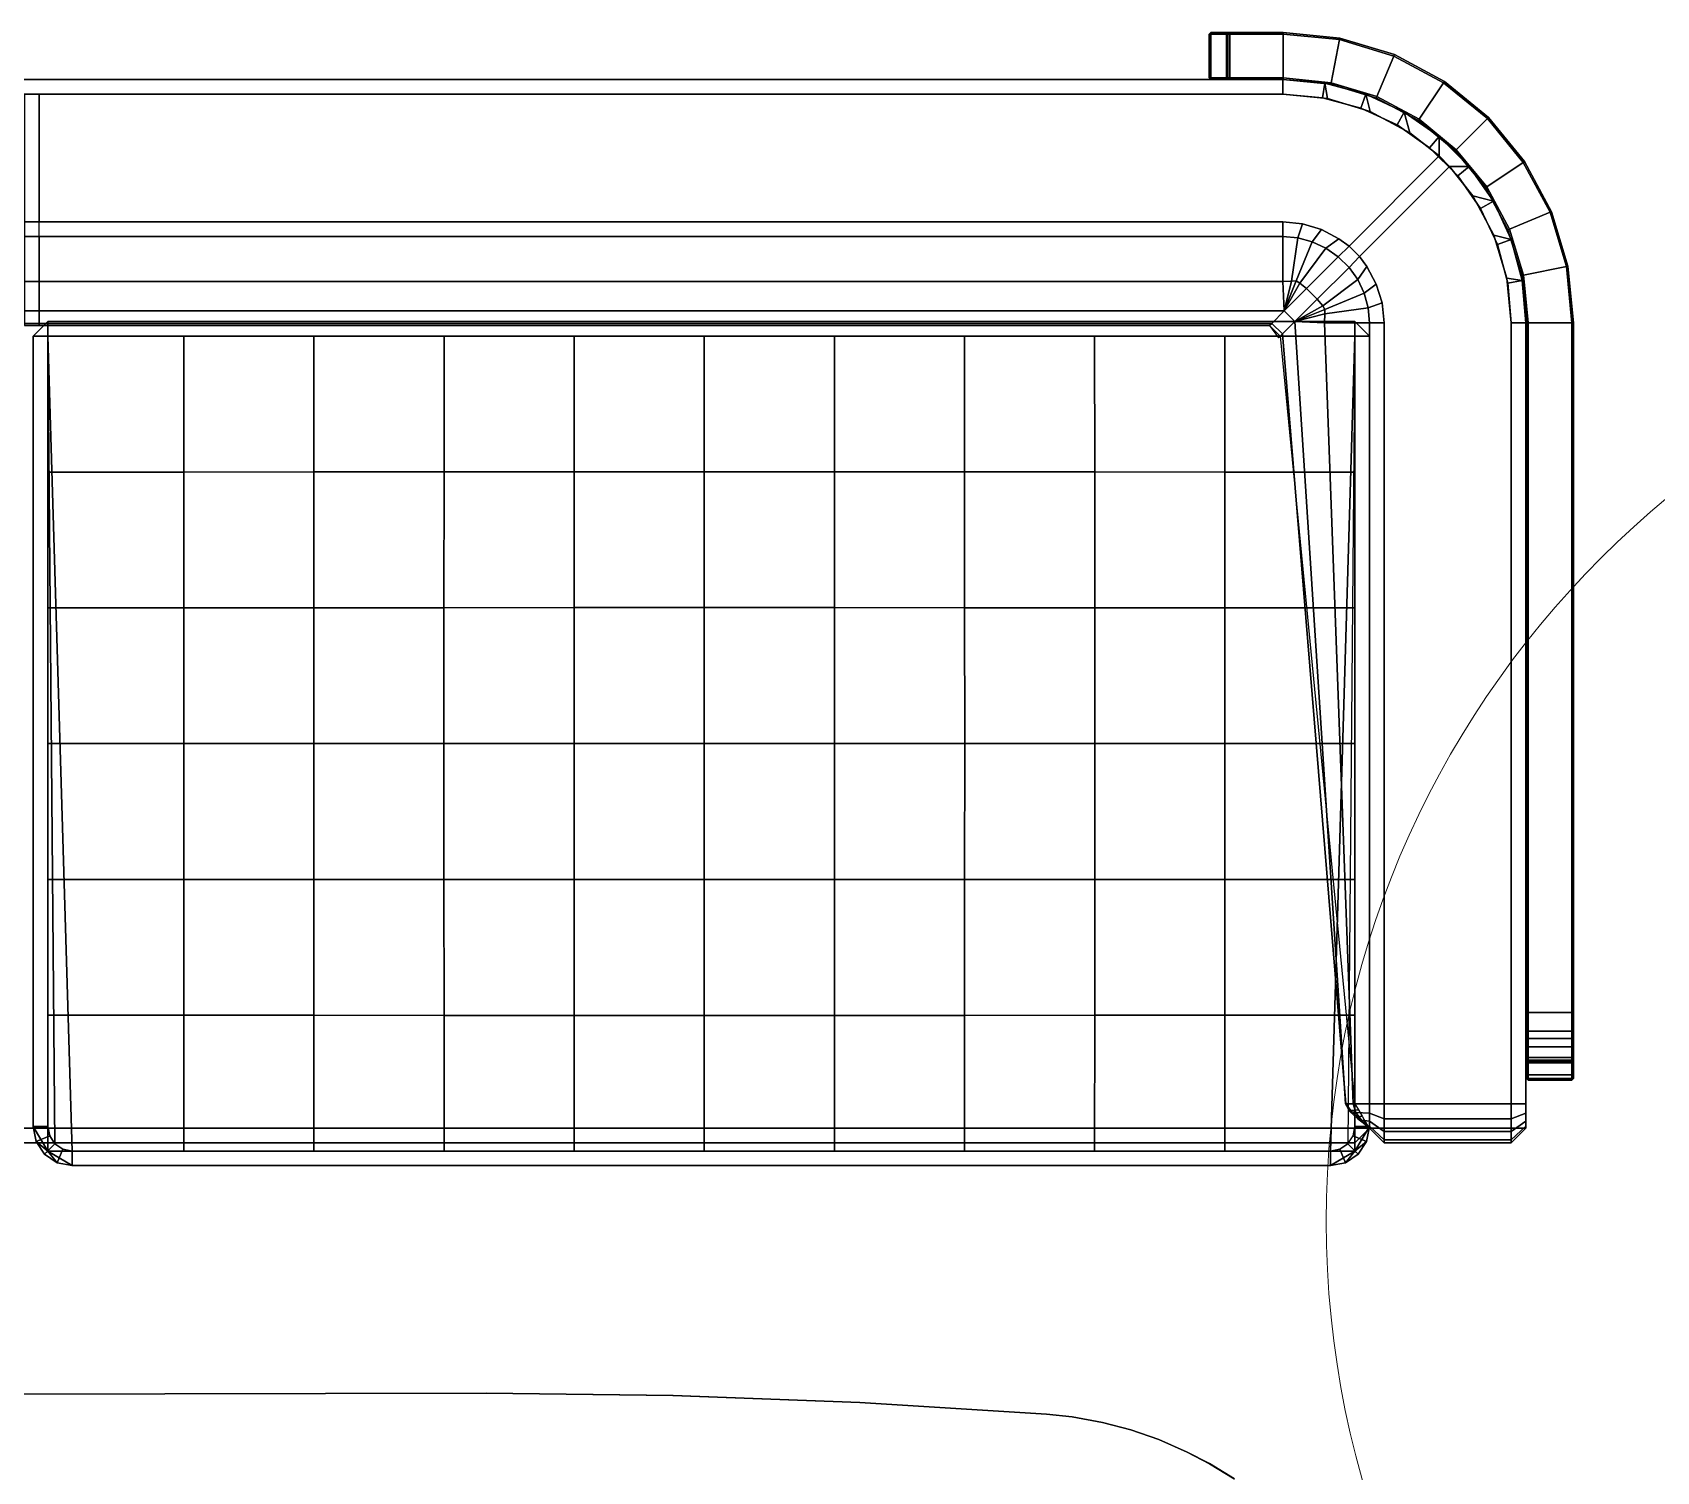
# Model space of a CAD drawing. Header units: inches. Extents: x 2605 to 2965, y 1528 to 1642.
# Drawn here: x 2702 to 2743.54, y 1605.19 to 1641.99 of the extents above; entities that cross this region are included whole.
import ezdxf

# ---------------------------------------------------------------- set-up
doc = ezdxf.new("R2010")
doc.units = ezdxf.units.IN
for name, color, linetype in [('A-FURN-3-NODE', 7, 'Continuous'), ('A-FURN-3-SEAT-CUSHION', 96, 'Continuous'), ('A-FURN-3-SEAT-CUSHION-SEAM', 98, 'Continuous'), ('A-FURN-3-SEAT-FRAME', 254, 'Continuous'), ('A-FURN-3-SEAT-FRAME-TRIM', 250, 'Continuous'), ('table top', 7, 'Continuous')]:
    doc.layers.add(name, color=color, linetype=linetype)

msp = doc.modelspace()

# ---------------------------------------------------------------- linework, layer by layer
at = {"color": 94, "lineweight": 9}
msp.add_circle((2759.092, 1611.587, 121.162), 24, dxfattribs=at)
at = {"layer": 'A-FURN-3-NODE'}
for p in [(2732.149, 1640.788, -8.92), (2740.213, 1634.567, -8.92), (2740.213, 1615.24, -8.92)]:
    msp.add_point(p, dxfattribs=at)
at = {"layer": 'A-FURN-3-SEAT-CUSHION'}
for points in [[(2724.394, 1640.788, 18.216), (2724.394, 1640.788, -4.131), (2679.193, 1640.788, -4.131), (2679.193, 1640.788, 18.216)], [(2702.018, 1634.223, 6.234), (2702.393, 1634.598, 6.234), (2702.393, 1634.598, 0.484), (2702.018, 1634.223, 0.484)], [(2702.393, 1634.598, 6.234), (2735.825, 1634.598, 6.234), (2735.825, 1634.598, 0.484), (2702.393, 1634.598, 0.484)], [(2703.018, 1613.386, 0.109), (2702.393, 1634.223, 0.109), (2735.825, 1634.223, 0.109), (2735.2, 1613.386, 0.109)], [(2702.393, 1634.223, 0.109), (2703.018, 1613.386, 0.109), (2702.779, 1613.434, 0.109), (2702.576, 1613.569, 0.109)], [(2702.576, 1613.569, 0.109), (2702.441, 1613.772, 0.109), (2702.393, 1614.011, 0.109), (2702.393, 1634.223, 0.109)], [(2735.439, 1613.434, 0.109), (2735.2, 1613.386, 0.109), (2735.825, 1634.223, 0.109), (2735.642, 1613.569, 0.109)], [(2736.575, 1613.969, -4.506), (2736.2, 1613.969, -4.131), (2735.825, 1613.969, -4.506), (2736.575, 1613.969, -4.506)], [(2702.168, 1613.594, 0.109), (2702.168, 1613.594, -4.131), (2735.825, 1613.594, -4.131), (2735.825, 1613.594, 0.109)]]:
    msp.add_3dface(points, dxfattribs=at)
for points, invisible_edges in [([(2702.168, 1640.413, 18.591), (2702.168, 1637.149, 18.591), (2733.98, 1637.149, 18.591), (2733.979, 1640.413, 18.591)], 4), ([(2734.484, 1637.099, 18.591), (2735.12, 1640.3, 18.591), (2733.979, 1640.413, 18.591), (2733.98, 1637.149, 18.591)], 5), ([(2736.902, 1639.629, -4.506), (2667.06, 1639.629, -4.506), (2667.983, 1640.06, -4.506), (2735.978, 1640.06, -4.506)], 5), ([(2735.978, 1640.06, -4.506), (2667.983, 1640.06, -4.506), (2668.967, 1640.324, -4.506), (2734.994, 1640.324, -4.506)], 5), ([(2734.968, 1636.952, 18.591), (2736.216, 1639.968, 18.591), (2735.12, 1640.3, 18.591), (2734.484, 1637.099, 18.591)], 5), ([(2735.415, 1636.713, 18.591), (2737.227, 1639.427, 18.591), (2736.216, 1639.968, 18.591), (2734.968, 1636.952, 18.591)], 5), ([(2737.737, 1639.045, -4.506), (2666.225, 1639.045, -4.506), (2667.06, 1639.629, -4.506), (2736.902, 1639.629, -4.506)], 5), ([(2735.675, 1636.526, 18.591), (2737.98, 1638.833, 18.591), (2737.227, 1639.427, 18.591), (2735.415, 1636.713, 18.591)], 4), ([(2738.457, 1638.325, -4.506), (2665.505, 1638.325, -4.506), (2666.225, 1639.045, -4.506), (2737.737, 1639.045, -4.506)], 5), ([(2739.041, 1637.49, -4.506), (2664.92, 1637.49, -4.506), (2665.505, 1638.325, -4.506), (2738.457, 1638.325, -4.506)], 5), ([(2736.13, 1636.003, 18.591), (2738.84, 1637.815, 18.591), (2738.245, 1638.568, 18.591), (2735.94, 1636.261, 18.591)], 1), ([(2739.472, 1636.566, -4.506), (2664.49, 1636.566, -4.506), (2664.92, 1637.49, -4.506), (2739.041, 1637.49, -4.506)], 5), ([(2736.371, 1635.557, 18.591), (2739.38, 1636.804, 18.591), (2738.84, 1637.815, 18.591), (2736.13, 1636.003, 18.591)], 5), ([(2736.521, 1635.074, 18.591), (2739.712, 1635.708, 18.591), (2739.38, 1636.804, 18.591), (2736.371, 1635.557, 18.591)], 5), ([(2739.736, 1635.582, -4.506), (2664.226, 1635.582, -4.506), (2664.49, 1636.566, -4.506), (2739.472, 1636.566, -4.506)], 5), ([(2739.825, 1634.567, -4.506), (2664.137, 1634.567, -4.506), (2664.226, 1635.582, -4.506), (2739.736, 1635.582, -4.506)], 5), ([(2736.575, 1634.567, 18.591), (2739.825, 1634.57, 18.591), (2739.712, 1635.708, 18.591), (2736.521, 1635.074, 18.591)], 5), ([(2739.825, 1613.969, -4.506), (2664.137, 1613.969, -4.506), (2664.137, 1634.567, -4.506), (2739.825, 1634.567, -4.506)], 4), ([(2739.825, 1634.57, 18.591), (2736.575, 1634.567, 18.591), (2736.575, 1614.594, 18.591), (2739.825, 1614.594, 18.591)], 1), ([(2740.2, 1614.594, 18.216), (2740.2, 1613.969, -4.131), (2740.2, 1626.157, -4.131), (2740.2, 1626.157, 18.216)], 1), ([(2740.2, 1614.594, 18.216), (2740.2, 1614.355, 18.169), (2740.2, 1614.152, 18.033), (2740.2, 1613.969, -4.131)], 12), ([(2740.2, 1614.017, 17.83), (2740.2, 1613.969, 17.591), (2740.2, 1613.969, -4.131), (2740.2, 1614.152, 18.033)], 4)]:
    msp.add_3dface(points, dxfattribs=dict(at, invisible_edges=invisible_edges))
at = {"layer": 'A-FURN-3-SEAT-CUSHION-SEAM'}
for points in [[(2724.769, 1640.788, -4.131), (2724.394, 1640.788, -4.131), (2724.394, 1640.788, 18.216), (2724.769, 1640.788, 18.216)], [(2737.98, 1638.833, 18.591), (2735.675, 1636.526, 18.591), (2735.94, 1636.261, 18.591), (2738.245, 1638.568, 18.591)], [(2702.393, 1634.598, 0.484), (2702.018, 1634.223, 0.484), (2702.018, 1634.223, 6.234), (2702.393, 1634.598, 6.234)], [(2735.825, 1634.598, 6.234), (2736.2, 1634.223, 6.234), (2736.2, 1634.223, 0.484), (2735.825, 1634.598, 0.484)], [(2740.2, 1626.157, 18.216), (2740.2, 1626.157, -4.131), (2740.2, 1626.532, -4.131), (2740.2, 1626.532, 18.216)], [(2735.825, 1613.594, -4.131), (2668.137, 1613.594, -4.131), (2668.137, 1613.969, -4.506), (2735.825, 1613.969, -4.506)], [(2736.2, 1613.969, -4.131), (2735.825, 1613.594, -4.131), (2735.825, 1613.969, -4.506)], [(2736.2, 1613.969, 0.109), (2735.825, 1613.594, 0.109), (2735.825, 1613.594, -4.131), (2736.2, 1613.969, -4.131)], [(2736.575, 1613.969, -4.506), (2736.575, 1613.594, -4.131), (2736.2, 1613.969, -4.131), (2736.575, 1613.969, -4.506)], [(2739.825, 1613.969, -4.506), (2739.825, 1613.594, -4.131), (2736.575, 1613.594, -4.131), (2736.575, 1613.969, -4.506)], [(2740.2, 1613.969, -4.131), (2739.825, 1613.594, -4.131), (2739.825, 1613.969, -4.506), (2740.2, 1613.969, -4.131)], [(2701.793, 1613.594, -4.131), (2702.168, 1613.594, -4.131), (2702.168, 1613.594, 0.109), (2701.793, 1613.594, 0.109)]]:
    msp.add_3dface(points, dxfattribs=at)
at = {"layer": 'A-FURN-3-SEAT-FRAME'}
for points in [[(2732.136, 1641.992, 17.063), (2732.096, 1641.952, 17.063), (2732.136, 1641.952, 17.103), (2732.136, 1641.992, 17.063)], [(2732.096, 1641.952, -8.76), (2732.096, 1641.952, 17.063), (2732.136, 1641.992, 17.063), (2732.136, 1641.992, -8.76)], [(2732.136, 1641.952, -8.8), (2732.096, 1641.952, -8.76), (2732.136, 1641.992, -8.76)], [(2732.096, 1640.828, 17.063), (2732.096, 1641.952, 17.063), (2732.096, 1641.952, -8.76), (2732.096, 1640.828, -8.76)], [(2732.136, 1640.828, 17.103), (2732.136, 1641.952, 17.103), (2732.096, 1641.952, 17.063), (2732.096, 1640.828, 17.063)], [(2732.136, 1640.828, -8.8), (2732.096, 1640.828, -8.76), (2732.096, 1641.952, -8.76), (2732.136, 1641.952, -8.8)], [(2732.538, 1641.992, -8.76), (2732.538, 1641.952, -8.8), (2732.136, 1641.952, -8.8), (2732.136, 1641.992, -8.76)], [(2732.538, 1641.992, -8.76), (2732.538, 1641.992, 16.581), (2732.578, 1641.952, 16.581), (2732.578, 1641.952, -8.76)], [(2732.628, 1641.952, 16.621), (2732.578, 1641.952, 16.581), (2732.538, 1641.992, 16.581), (2732.628, 1641.992, 16.661)], [(2732.538, 1641.992, -8.76), (2732.578, 1641.952, -8.76), (2732.538, 1641.952, -8.8), (2732.538, 1641.992, -8.76)], [(2732.538, 1641.952, -8.8), (2732.578, 1641.952, -8.76), (2732.578, 1640.828, -8.76), (2732.538, 1640.828, -8.8)], [(2732.578, 1640.828, 16.581), (2732.578, 1640.828, -8.76), (2732.578, 1641.952, -8.76), (2732.578, 1641.952, 16.581)], [(2732.578, 1641.952, 16.581), (2732.628, 1641.952, 16.621), (2732.628, 1640.828, 16.621), (2732.578, 1640.828, 16.581)], [(2732.136, 1640.828, 17.103), (2732.096, 1640.828, 17.063), (2732.136, 1640.788, 17.063), (2732.136, 1640.828, 17.103)], [(2732.096, 1640.828, 17.063), (2732.096, 1640.828, -8.76), (2732.136, 1640.788, -8.76), (2732.136, 1640.788, 17.063)], [(2732.136, 1640.828, -8.8), (2732.136, 1640.788, -8.76), (2732.096, 1640.828, -8.76), (2732.136, 1640.828, -8.8)], [(2732.538, 1640.828, -8.8), (2732.538, 1640.788, -8.76), (2732.136, 1640.788, -8.76), (2732.136, 1640.828, -8.8)], [(2732.538, 1640.788, 16.581), (2732.538, 1640.788, -8.76), (2732.578, 1640.828, -8.76), (2732.578, 1640.828, 16.581)], [(2732.578, 1640.828, 16.581), (2732.628, 1640.828, 16.621), (2732.628, 1640.788, 16.661), (2732.538, 1640.788, 16.581)], [(2732.538, 1640.828, -8.8), (2732.578, 1640.828, -8.76), (2732.538, 1640.788, -8.76), (2732.538, 1640.828, -8.8)], [(2740.253, 1615.641, -8.8), (2740.213, 1615.641, -8.76), (2740.253, 1615.681, -8.76), (2740.253, 1615.641, -8.8)], [(2740.253, 1615.24, -8.8), (2740.213, 1615.24, -8.76), (2740.213, 1615.641, -8.76), (2740.253, 1615.641, -8.8)], [(2740.253, 1615.641, -8.8), (2740.253, 1615.681, -8.76), (2741.377, 1615.681, -8.76), (2741.377, 1615.641, -8.8)], [(2741.377, 1615.641, -8.8), (2741.377, 1615.681, -8.76), (2741.417, 1615.641, -8.76)], [(2741.417, 1615.24, -8.76), (2741.377, 1615.24, -8.8), (2741.377, 1615.641, -8.8), (2741.417, 1615.641, -8.76)], [(2740.253, 1615.24, -8.8), (2740.253, 1615.2, -8.76), (2740.213, 1615.24, -8.76), (2740.253, 1615.24, -8.8)], [(2741.377, 1615.24, -8.8), (2741.377, 1615.2, -8.76), (2740.253, 1615.2, -8.76), (2740.253, 1615.24, -8.8)], [(2741.417, 1615.24, -8.76), (2741.377, 1615.2, -8.76), (2741.377, 1615.24, -8.8), (2741.417, 1615.24, -8.76)]]:
    msp.add_3dface(points, dxfattribs=at)
at = {"layer": 'A-FURN-3-SEAT-FRAME-TRIM'}
for points in [[(2732.136, 1641.992, -8.84), (2732.096, 1641.952, -8.84), (2732.136, 1641.952, -8.8), (2732.136, 1641.992, -8.84)], [(2732.136, 1641.992, -8.84), (2732.136, 1641.992, -8.92), (2732.096, 1641.952, -8.92), (2732.096, 1641.952, -8.84)], [(2732.096, 1641.952, -8.84), (2732.096, 1640.828, -8.84), (2732.136, 1640.828, -8.8), (2732.136, 1641.952, -8.8)], [(2732.096, 1640.828, -8.92), (2732.096, 1640.828, -8.84), (2732.096, 1641.952, -8.84), (2732.096, 1641.952, -8.92)], [(2732.136, 1641.952, -8.8), (2732.538, 1641.952, -8.8), (2732.538, 1641.992, -8.84), (2732.136, 1641.992, -8.84)], [(2732.136, 1641.992, -8.92), (2732.136, 1641.992, -8.84), (2732.538, 1641.992, -8.84), (2732.538, 1641.992, -8.92)], [(2732.538, 1641.952, -8.8), (2732.578, 1641.952, -8.84), (2732.538, 1641.992, -8.84)], [(2732.578, 1641.952, -8.84), (2732.578, 1641.952, -8.92), (2732.538, 1641.992, -8.92), (2732.538, 1641.992, -8.84)], [(2732.578, 1640.828, -8.84), (2732.578, 1641.952, -8.84), (2732.538, 1641.952, -8.8), (2732.538, 1640.828, -8.8)], [(2732.578, 1640.828, -8.92), (2732.578, 1641.952, -8.92), (2732.578, 1641.952, -8.84), (2732.578, 1640.828, -8.84)], [(2732.096, 1640.828, -8.84), (2732.136, 1640.788, -8.84), (2732.136, 1640.828, -8.8)], [(2732.136, 1640.788, -8.92), (2732.136, 1640.788, -8.84), (2732.096, 1640.828, -8.84), (2732.096, 1640.828, -8.92)], [(2732.136, 1640.788, -8.84), (2732.538, 1640.788, -8.84), (2732.538, 1640.828, -8.8), (2732.136, 1640.828, -8.8)], [(2732.538, 1640.788, -8.84), (2732.578, 1640.828, -8.84), (2732.538, 1640.828, -8.8)], [(2732.578, 1640.828, -8.92), (2732.578, 1640.828, -8.84), (2732.538, 1640.788, -8.84), (2732.538, 1640.788, -8.92)], [(2732.136, 1640.788, -8.84), (2732.136, 1640.788, -8.92), (2732.538, 1640.788, -8.92), (2732.538, 1640.788, -8.84)], [(2740.253, 1615.681, -8.84), (2740.213, 1615.641, -8.84), (2740.253, 1615.641, -8.8)], [(2740.213, 1615.641, -8.92), (2740.213, 1615.641, -8.84), (2740.253, 1615.681, -8.84), (2740.253, 1615.681, -8.92)], [(2740.213, 1615.641, -8.84), (2740.213, 1615.24, -8.84), (2740.253, 1615.24, -8.8), (2740.253, 1615.641, -8.8)], [(2740.213, 1615.641, -8.84), (2740.213, 1615.641, -8.92), (2740.213, 1615.24, -8.92), (2740.213, 1615.24, -8.84)], [(2741.377, 1615.681, -8.84), (2740.253, 1615.681, -8.84), (2740.253, 1615.641, -8.8), (2741.377, 1615.641, -8.8)], [(2740.253, 1615.681, -8.92), (2740.253, 1615.681, -8.84), (2741.377, 1615.681, -8.84), (2741.377, 1615.681, -8.92)], [(2741.417, 1615.641, -8.84), (2741.377, 1615.681, -8.84), (2741.377, 1615.641, -8.8), (2741.417, 1615.641, -8.84)], [(2741.417, 1615.641, -8.84), (2741.417, 1615.641, -8.92), (2741.377, 1615.681, -8.92), (2741.377, 1615.681, -8.84)], [(2741.377, 1615.641, -8.8), (2741.377, 1615.24, -8.8), (2741.417, 1615.24, -8.84), (2741.417, 1615.641, -8.84)], [(2741.417, 1615.641, -8.92), (2741.417, 1615.641, -8.84), (2741.417, 1615.24, -8.84), (2741.417, 1615.24, -8.92)], [(2740.213, 1615.24, -8.84), (2740.253, 1615.2, -8.84), (2740.253, 1615.24, -8.8)], [(2740.253, 1615.2, -8.92), (2740.253, 1615.2, -8.84), (2740.213, 1615.24, -8.84), (2740.213, 1615.24, -8.92)], [(2740.253, 1615.2, -8.84), (2741.377, 1615.2, -8.84), (2741.377, 1615.24, -8.8), (2740.253, 1615.24, -8.8)], [(2740.253, 1615.2, -8.92), (2741.377, 1615.2, -8.92), (2741.377, 1615.2, -8.84), (2740.253, 1615.2, -8.84)], [(2741.377, 1615.24, -8.8), (2741.377, 1615.2, -8.84), (2741.417, 1615.24, -8.84)], [(2741.377, 1615.2, -8.84), (2741.377, 1615.2, -8.92), (2741.417, 1615.24, -8.92), (2741.417, 1615.24, -8.84)]]:
    msp.add_3dface(points, dxfattribs=at)
at = {"layer": 'table top', "invisible_edges": 15}
for points in [[(2713.603, 1565.314, 20.5), (2713.603, 1607.194, 20.5), (2684.82, 1607.135, 20.5), (2684.816, 1565.374, 20.5)], [(2684.82, 1607.135, 19.324), (2713.603, 1607.194, 19.324), (2713.603, 1565.314, 19.324), (2684.827, 1565.374, 19.324)], [(2713.603, 1607.194, 19.324), (2718.386, 1607.135, 19.324), (2718.386, 1565.374, 19.324), (2713.603, 1565.314, 19.324)], [(2718.382, 1565.374, 20.5), (2718.383, 1607.135, 20.5), (2713.603, 1607.194, 20.5), (2713.603, 1565.314, 20.5)], [(2723.166, 1565.553, 20.5), (2723.166, 1606.955, 20.5), (2718.383, 1607.135, 20.5), (2718.382, 1565.374, 20.5)], [(2718.386, 1607.135, 19.324), (2723.165, 1606.955, 19.324), (2723.166, 1565.553, 19.324), (2718.383, 1565.374, 19.324)], [(2727.94, 1565.852, 19.324), (2723.166, 1565.553, 19.324), (2723.165, 1606.955, 19.324), (2727.94, 1606.657, 19.324)], [(2727.94, 1565.852, 20.5), (2727.94, 1606.657, 20.5), (2723.166, 1606.955, 20.5), (2723.166, 1565.553, 20.5)], [(2727.94, 1606.657, 19.324), (2728.596, 1606.586, 19.324), (2728.74, 1565.944, 19.324), (2727.94, 1565.852, 19.324)], [(2727.94, 1606.657, 20.5), (2727.94, 1565.852, 20.5), (2728.741, 1565.945, 20.5), (2728.593, 1606.586, 20.5)], [(2728.593, 1606.586, 20.5), (2728.741, 1565.945, 20.5), (2729.321, 1566.053, 20.5), (2729.372, 1606.444, 20.5)], [(2728.596, 1606.586, 19.324), (2729.372, 1606.444, 19.324), (2729.33, 1566.055, 19.324), (2728.74, 1565.944, 19.324)], [(2729.372, 1606.444, 20.5), (2729.321, 1566.053, 20.5), (2730.094, 1566.255, 20.5), (2730.094, 1606.254, 20.5)], [(2729.372, 1606.444, 19.324), (2730.092, 1606.254, 19.324), (2730.097, 1566.256, 19.324), (2729.33, 1566.055, 19.324)], [(2730.092, 1606.254, 19.324), (2730.811, 1606.005, 19.324), (2730.768, 1566.487, 19.324), (2730.097, 1566.256, 19.324)], [(2730.094, 1606.254, 20.5), (2730.094, 1566.255, 20.5), (2730.77, 1566.488, 20.5), (2730.811, 1606.005, 20.5)], [(2730.811, 1606.005, 19.324), (2731.537, 1605.688, 19.324), (2731.409, 1566.759, 19.324), (2730.768, 1566.487, 19.324)], [(2730.811, 1606.005, 20.5), (2730.77, 1566.488, 20.5), (2731.406, 1566.758, 20.5), (2731.538, 1605.688, 20.5)], [(2731.538, 1605.688, 20.5), (2731.406, 1566.758, 20.5), (2732.106, 1567.119, 20.5), (2732.109, 1605.388, 20.5)], [(2731.537, 1605.688, 19.324), (2732.104, 1605.391, 19.324), (2732.108, 1567.12, 19.324), (2731.409, 1566.759, 19.324)], [(2732.104, 1605.391, 19.324), (2732.741, 1604.998, 19.324), (2732.691, 1567.478, 19.324), (2732.108, 1567.12, 19.324)], [(2732.109, 1605.388, 20.5), (2732.106, 1567.119, 20.5), (2732.69, 1567.477, 20.5), (2732.74, 1604.998, 20.5)]]:
    msp.add_3dface(points, dxfattribs=at)
at = {"layer": 'table top'}
for points in [[(2713.603, 1607.194, 20.5), (2713.603, 1607.194, 19.324), (2684.82, 1607.135, 19.324), (2684.82, 1607.135, 20.5)], [(2718.383, 1607.135, 20.5), (2718.386, 1607.135, 19.324), (2713.603, 1607.194, 19.324), (2713.603, 1607.194, 20.5)], [(2723.166, 1606.955, 20.5), (2723.165, 1606.955, 19.324), (2718.386, 1607.135, 19.324), (2718.383, 1607.135, 20.5)], [(2727.94, 1606.657, 20.5), (2727.94, 1606.657, 19.324), (2723.165, 1606.955, 19.324), (2723.166, 1606.955, 20.5)], [(2728.593, 1606.586, 20.5), (2728.596, 1606.586, 19.324), (2727.94, 1606.657, 19.324), (2727.94, 1606.657, 20.5)], [(2729.372, 1606.444, 20.5), (2729.372, 1606.444, 19.324), (2728.596, 1606.586, 19.324), (2728.593, 1606.586, 20.5)], [(2730.094, 1606.254, 20.5), (2730.092, 1606.254, 19.324), (2729.372, 1606.444, 19.324), (2729.372, 1606.444, 20.5)], [(2730.811, 1606.005, 20.5), (2730.811, 1606.005, 19.324), (2730.092, 1606.254, 19.324), (2730.094, 1606.254, 20.5)], [(2731.538, 1605.688, 20.5), (2731.537, 1605.688, 19.324), (2730.811, 1606.005, 19.324), (2730.811, 1606.005, 20.5)], [(2732.109, 1605.388, 20.5), (2732.104, 1605.391, 19.324), (2731.537, 1605.688, 19.324), (2731.538, 1605.688, 20.5)], [(2732.74, 1604.998, 20.5), (2732.741, 1604.998, 19.324), (2732.104, 1605.391, 19.324), (2732.109, 1605.388, 20.5)]]:
    msp.add_3dface(points, dxfattribs=at)

# ---------------------------------------------------------------- meshes
at = {"layer": 'A-FURN-3-SEAT-CUSHION'}
mesh = msp.add_polymesh((12, 2), dxfattribs=at)
for k, corner in enumerate([(2740.2, 1626.532, 18.216), (2740.2, 1626.532, -4.131), (2740.2, 1634.567, 18.216), (2740.2, 1634.567, -4.131), (2740.105, 1635.647, 18.216), (2740.105, 1635.647, -4.131), (2739.824, 1636.695, 18.216), (2739.824, 1636.695, -4.131), (2739.366, 1637.677, 18.216), (2739.366, 1637.677, -4.131), (2738.744, 1638.566, 18.216), (2738.744, 1638.566, -4.131), (2737.978, 1639.332, 18.216), (2737.978, 1639.332, -4.131), (2737.089, 1639.954, 18.216), (2737.089, 1639.954, -4.131), (2736.107, 1640.412, 18.216), (2736.107, 1640.412, -4.131), (2735.059, 1640.693, 18.216), (2735.059, 1640.693, -4.131), (2733.979, 1640.788, 18.216), (2733.979, 1640.788, -4.131), (2724.769, 1640.788, 18.216), (2724.769, 1640.788, -4.131)]):
    mesh.set_mesh_vertex(divmod(k, 2), corner)
mesh = msp.add_polymesh((6, 6), dxfattribs=at)
for k, corner in enumerate([(2702.168, 1636.774, 18.216), (2702.168, 1635.622, 15.528), (2702.168, 1634.87, 12.705), (2702.168, 1634.553, 9.811), (2702.168, 1634.495, 6.887), (2702.168, 1634.495, 4.887), (2733.979, 1636.774, 18.216), (2733.979, 1635.622, 15.528), (2734.013, 1634.87, 12.709), (2733.696, 1634.553, 9.811), (2733.638, 1634.495, 6.887), (2733.638, 1634.495, 4.887), (2734.363, 1636.74, 18.216), (2734.205, 1635.635, 15.524), (2734.013, 1634.869, 12.701), (2733.696, 1634.553, 9.811), (2733.638, 1634.495, 6.887), (2733.638, 1634.495, 4.887), (2734.735, 1636.64, 18.216), (2734.32, 1635.636, 15.524), (2734.013, 1634.87, 12.709), (2733.696, 1634.553, 9.811), (2733.638, 1634.495, 6.887), (2733.638, 1634.495, 4.887), (2735.084, 1636.477, 18.216), (2734.416, 1635.584, 15.524), (2734.013, 1634.87, 12.709), (2733.696, 1634.553, 9.811), (2733.638, 1634.495, 6.887), (2733.638, 1634.495, 4.887), (2735.4, 1636.257, 18.216), (2734.585, 1635.441, 15.524), (2734.013, 1634.87, 12.709), (2733.696, 1634.553, 9.811), (2733.638, 1634.495, 6.887), (2733.638, 1634.495, 4.887)]):
    mesh.set_mesh_vertex(divmod(k, 6), corner)
mesh = msp.add_polymesh((10, 5), dxfattribs=at)
for k, corner in enumerate([(2736.19, 1613.964, 6.234), (2736.193, 1613.966, 9.073), (2736.195, 1613.967, 11.913), (2736.197, 1613.968, 14.752), (2736.2, 1613.969, 17.591), (2736.099, 1614.122, 6.328), (2736.07, 1614.106, 9.194), (2736.082, 1614.069, 12.081), (2736.127, 1614.033, 14.968), (2736.2, 1614.017, 17.83), (2736.007, 1614.279, 6.422), (2735.893, 1614.26, 9.314), (2735.888, 1614.216, 12.234), (2735.99, 1614.172, 15.152), (2736.2, 1614.152, 18.033), (2735.916, 1614.437, 6.515), (2735.717, 1614.424, 9.423), (2735.693, 1614.396, 12.354), (2735.852, 1614.368, 15.279), (2736.2, 1614.355, 18.169), (2735.825, 1614.594, 6.609), (2735.594, 1614.594, 9.513), (2735.58, 1614.594, 12.427), (2735.782, 1614.594, 15.333), (2736.2, 1614.594, 18.216), (2733.912, 1634.223, 6.887), (2733.97, 1634.281, 9.811), (2734.286, 1634.598, 12.703), (2735.047, 1634.567, 15.527), (2736.2, 1634.567, 18.216), (2733.912, 1634.223, 6.887), (2733.97, 1634.281, 9.811), (2734.286, 1634.598, 12.703), (2735.058, 1634.793, 15.524), (2736.163, 1634.951, 18.216), (2733.912, 1634.223, 6.887), (2733.97, 1634.281, 9.811), (2734.286, 1634.598, 12.703), (2735.056, 1634.907, 15.524), (2736.061, 1635.322, 18.216), (2733.912, 1634.223, 6.887), (2733.97, 1634.281, 9.811), (2734.286, 1634.598, 12.703), (2735.002, 1635.002, 15.524), (2735.896, 1635.671, 18.216), (2733.912, 1634.223, 6.887), (2733.97, 1634.281, 9.811), (2734.286, 1634.598, 12.703), (2734.858, 1635.169, 15.524), (2735.674, 1635.985, 18.216)]):
    mesh.set_mesh_vertex(divmod(k, 5), corner)
mesh = msp.add_polymesh((12, 2), dxfattribs=at)
for k, corner in enumerate([(2702.018, 1634.223, 6.234), (2702.018, 1634.223, 0.484), (2702.018, 1614.011, 6.234), (2702.018, 1614.011, 0.484), (2702.094, 1613.628, 6.234), (2702.094, 1613.628, 0.484), (2702.311, 1613.304, 6.234), (2702.311, 1613.304, 0.484), (2702.636, 1613.087, 6.234), (2702.636, 1613.087, 0.484), (2703.018, 1613.011, 6.234), (2703.018, 1613.011, 0.484), (2735.2, 1613.011, 6.234), (2735.2, 1613.011, 0.484), (2735.582, 1613.087, 6.234), (2735.582, 1613.087, 0.484), (2735.907, 1613.304, 6.234), (2735.907, 1613.304, 0.484), (2736.124, 1613.628, 6.234), (2736.124, 1613.628, 0.484), (2736.2, 1614.011, 6.234), (2736.2, 1614.011, 0.484), (2736.2, 1634.223, 6.234), (2736.2, 1634.223, 0.484)]):
    mesh.set_mesh_vertex(divmod(k, 2), corner)
mesh = msp.add_polymesh((7, 11), dxfattribs=at)
for k, corner in enumerate([(2735.825, 1634.223, 6.609), (2732.496, 1634.223, 6.609), (2729.168, 1634.223, 6.609), (2725.84, 1634.223, 6.609), (2722.512, 1634.223, 6.609), (2719.184, 1634.223, 6.609), (2715.856, 1634.223, 6.609), (2712.528, 1634.223, 6.609), (2709.2, 1634.223, 6.609), (2705.871, 1634.223, 6.609), (2702.393, 1634.223, 6.609), (2735.825, 1630.75, 6.609), (2732.497, 1630.751, 6.674), (2729.169, 1630.752, 6.748), (2725.841, 1630.754, 6.818), (2722.513, 1630.756, 6.869), (2719.184, 1630.756, 6.887), (2715.855, 1630.756, 6.869), (2712.527, 1630.754, 6.818), (2709.198, 1630.752, 6.748), (2705.871, 1630.751, 6.674), (2702.393, 1630.75, 6.609), (2735.825, 1627.278, 6.609), (2732.499, 1627.278, 6.757), (2729.172, 1627.279, 6.883), (2725.843, 1627.281, 6.979), (2722.514, 1627.282, 7.038), (2719.184, 1627.282, 7.054), (2715.854, 1627.282, 7.038), (2712.525, 1627.281, 6.979), (2709.196, 1627.279, 6.883), (2705.869, 1627.278, 6.757), (2702.393, 1627.278, 6.609), (2735.825, 1623.805, 6.609), (2732.5, 1623.805, 6.798), (2729.173, 1623.805, 6.943), (2725.844, 1623.805, 7.043), (2722.514, 1623.805, 7.098), (2719.184, 1623.805, 7.109), (2715.854, 1623.805, 7.098), (2712.524, 1623.805, 7.043), (2709.195, 1623.805, 6.943), (2705.868, 1623.805, 6.798), (2702.393, 1623.805, 6.609), (2735.825, 1620.332, 6.609), (2732.499, 1620.331, 6.757), (2729.172, 1620.33, 6.883), (2725.843, 1620.329, 6.979), (2722.514, 1620.328, 7.038), (2719.184, 1620.327, 7.054), (2715.854, 1620.328, 7.038), (2712.525, 1620.329, 6.979), (2709.196, 1620.33, 6.883), (2705.869, 1620.331, 6.757), (2702.393, 1620.332, 6.609), (2735.825, 1616.859, 6.609), (2732.497, 1616.858, 6.674), (2729.169, 1616.857, 6.748), (2725.841, 1616.855, 6.818), (2722.513, 1616.854, 6.869), (2719.184, 1616.853, 6.887), (2715.855, 1616.854, 6.869), (2712.527, 1616.855, 6.818), (2709.198, 1616.857, 6.748), (2705.871, 1616.858, 6.674), (2702.393, 1616.859, 6.609), (2735.825, 1613.386, 6.609), (2732.496, 1613.386, 6.609), (2729.168, 1613.386, 6.609), (2725.84, 1613.386, 6.609), (2722.512, 1613.386, 6.609), (2719.184, 1613.386, 6.609), (2715.856, 1613.386, 6.609), (2712.528, 1613.386, 6.609), (2709.2, 1613.386, 6.609), (2705.871, 1613.386, 6.609), (2702.393, 1613.386, 6.609)]):
    mesh.set_mesh_vertex(divmod(k, 11), corner)
mesh = msp.add_polymesh((6, 2), dxfattribs=at)
for k, corner in enumerate([(2739.825, 1614.594, 18.591), (2736.575, 1614.594, 18.591), (2739.825, 1614.212, 18.515), (2736.575, 1614.212, 18.515), (2739.825, 1613.887, 18.298), (2736.575, 1613.887, 18.298), (2739.825, 1613.67, 17.974), (2736.575, 1613.67, 17.974), (2739.825, 1613.594, 17.591), (2736.575, 1613.594, 17.591), (2739.825, 1613.594, -4.131), (2736.575, 1613.594, -4.131)]):
    mesh.set_mesh_vertex(divmod(k, 2), corner)
at = {"layer": 'A-FURN-3-SEAT-CUSHION-SEAM'}
mesh = msp.add_polymesh((32, 2), dxfattribs=at)
for k, corner in enumerate([(2663.762, 1613.969, -4.131), (2664.137, 1613.594, -4.131), (2663.762, 1613.969, 17.591), (2664.137, 1613.594, 17.591), (2663.762, 1614.017, 17.83), (2664.137, 1613.67, 17.974), (2663.762, 1614.152, 18.033), (2664.137, 1613.887, 18.298), (2663.762, 1614.355, 18.169), (2664.137, 1614.212, 18.515), (2663.762, 1614.594, 18.216), (2664.137, 1614.594, 18.591), (2663.762, 1634.567, 18.216), (2664.137, 1634.567, 18.591), (2663.857, 1635.647, 18.216), (2664.249, 1635.708, 18.591), (2664.137, 1636.695, 18.216), (2664.582, 1636.804, 18.591), (2664.596, 1637.677, 18.216), (2665.122, 1637.815, 18.591), (2665.217, 1638.566, 18.216), (2665.717, 1638.568, 18.591), (2665.984, 1639.332, 18.216), (2665.982, 1638.833, 18.591), (2666.872, 1639.954, 18.216), (2666.735, 1639.427, 18.591), (2667.855, 1640.412, 18.216), (2667.746, 1639.968, 18.591), (2668.902, 1640.693, 18.216), (2668.842, 1640.3, 18.591), (2669.983, 1640.788, 18.216), (2669.983, 1640.413, 18.591), (2733.979, 1640.788, 18.216), (2733.979, 1640.413, 18.591), (2735.059, 1640.693, 18.216), (2735.12, 1640.3, 18.591), (2736.107, 1640.412, 18.216), (2736.216, 1639.968, 18.591), (2737.089, 1639.954, 18.216), (2737.227, 1639.427, 18.591), (2737.978, 1639.332, 18.216), (2737.98, 1638.833, 18.591), (2738.744, 1638.566, 18.216), (2738.245, 1638.568, 18.591), (2739.366, 1637.677, 18.216), (2738.84, 1637.815, 18.591), (2739.824, 1636.695, 18.216), (2739.38, 1636.804, 18.591), (2740.105, 1635.647, 18.216), (2739.712, 1635.708, 18.591), (2740.2, 1634.567, 18.216), (2739.825, 1634.567, 18.591), (2740.2, 1614.594, 18.216), (2739.825, 1614.594, 18.591), (2740.2, 1614.355, 18.169), (2739.825, 1614.212, 18.515), (2740.2, 1614.152, 18.033), (2739.825, 1613.887, 18.298), (2740.2, 1614.017, 17.83), (2739.825, 1613.67, 17.974), (2740.2, 1613.969, 17.591), (2739.825, 1613.594, 17.591), (2740.2, 1613.969, -4.131), (2739.825, 1613.594, -4.131)]):
    mesh.set_mesh_vertex(divmod(k, 2), corner)
mesh = msp.add_polymesh((22, 2), dxfattribs=at)
for k, corner in enumerate([(2664.137, 1613.969, -4.506), (2663.762, 1613.969, -4.131), (2664.137, 1634.567, -4.506), (2663.762, 1634.567, -4.131), (2664.226, 1635.582, -4.506), (2663.857, 1635.647, -4.131), (2664.49, 1636.566, -4.506), (2664.137, 1636.695, -4.131), (2664.92, 1637.49, -4.506), (2664.596, 1637.677, -4.131), (2665.505, 1638.325, -4.506), (2665.217, 1638.566, -4.131), (2666.225, 1639.045, -4.506), (2665.984, 1639.332, -4.131), (2667.06, 1639.629, -4.506), (2666.872, 1639.954, -4.131), (2667.983, 1640.06, -4.506), (2667.855, 1640.412, -4.131), (2668.967, 1640.324, -4.506), (2668.902, 1640.693, -4.131), (2669.983, 1640.413, -4.506), (2669.983, 1640.788, -4.131), (2733.979, 1640.413, -4.506), (2733.979, 1640.788, -4.131), (2734.994, 1640.324, -4.506), (2735.059, 1640.693, -4.131), (2735.978, 1640.06, -4.506), (2736.107, 1640.412, -4.131), (2736.902, 1639.629, -4.506), (2737.089, 1639.954, -4.131), (2737.737, 1639.045, -4.506), (2737.978, 1639.332, -4.131), (2738.457, 1638.325, -4.506), (2738.744, 1638.566, -4.131), (2739.041, 1637.49, -4.506), (2739.366, 1637.677, -4.131), (2739.472, 1636.566, -4.506), (2739.824, 1636.695, -4.131), (2739.736, 1635.582, -4.506), (2740.105, 1635.647, -4.131), (2739.825, 1634.567, -4.506), (2740.2, 1634.567, -4.131), (2739.825, 1613.969, -4.506), (2740.2, 1613.969, -4.131)]):
    mesh.set_mesh_vertex(divmod(k, 2), corner)
mesh = msp.add_polymesh((8, 2), dxfattribs=at)
for k, corner in enumerate([(2702.168, 1640.413, 18.591), (2701.793, 1640.413, 18.591), (2702.168, 1637.149, 18.591), (2701.793, 1637.149, 18.591), (2702.168, 1636.774, 18.216), (2701.793, 1636.774, 18.216), (2702.168, 1635.622, 15.528), (2701.793, 1635.622, 15.528), (2702.168, 1634.87, 12.705), (2701.793, 1634.87, 12.705), (2702.168, 1634.553, 9.811), (2701.793, 1634.553, 9.811), (2702.168, 1634.495, 6.887), (2701.793, 1634.495, 6.887), (2702.168, 1634.495, 4.887), (2701.793, 1634.495, 4.887)]):
    mesh.set_mesh_vertex(divmod(k, 2), corner)
mesh = msp.add_polymesh((32, 2), dxfattribs=at)
for k, corner in enumerate([(2667.387, 1613.594, -4.131), (2667.762, 1613.969, -4.131), (2667.387, 1613.594, 17.591), (2667.762, 1613.969, 17.591), (2667.387, 1613.67, 17.974), (2667.762, 1614.017, 17.83), (2667.387, 1613.887, 18.298), (2667.762, 1614.152, 18.033), (2667.387, 1614.212, 18.515), (2667.762, 1614.355, 18.169), (2667.387, 1614.594, 18.591), (2667.762, 1614.594, 18.216), (2667.387, 1634.57, 18.591), (2667.762, 1634.567, 18.216), (2667.441, 1635.074, 18.591), (2667.799, 1634.951, 18.216), (2667.591, 1635.557, 18.591), (2667.901, 1635.322, 18.216), (2667.832, 1636.003, 18.591), (2668.066, 1635.671, 18.216), (2668.022, 1636.261, 18.591), (2668.288, 1635.985, 18.216), (2668.287, 1636.525, 18.591), (2668.561, 1636.257, 18.216), (2668.547, 1636.713, 18.591), (2668.877, 1636.477, 18.216), (2668.993, 1636.952, 18.591), (2669.227, 1636.64, 18.216), (2669.478, 1637.099, 18.591), (2669.599, 1636.74, 18.216), (2669.982, 1637.149, 18.591), (2669.983, 1636.774, 18.216), (2733.98, 1637.149, 18.591), (2733.979, 1636.774, 18.216), (2734.484, 1637.099, 18.591), (2734.363, 1636.74, 18.216), (2734.968, 1636.952, 18.591), (2734.735, 1636.64, 18.216), (2735.415, 1636.713, 18.591), (2735.084, 1636.477, 18.216), (2735.674, 1636.525, 18.591), (2735.4, 1636.257, 18.216), (2735.94, 1636.261, 18.591), (2735.674, 1635.985, 18.216), (2736.13, 1636.003, 18.591), (2735.896, 1635.671, 18.216), (2736.371, 1635.557, 18.591), (2736.061, 1635.322, 18.216), (2736.521, 1635.074, 18.591), (2736.163, 1634.951, 18.216), (2736.575, 1634.57, 18.591), (2736.2, 1634.567, 18.216), (2736.575, 1614.594, 18.591), (2736.2, 1614.594, 18.216), (2736.575, 1614.212, 18.515), (2736.2, 1614.355, 18.169), (2736.575, 1613.887, 18.298), (2736.2, 1614.152, 18.033), (2736.575, 1613.67, 17.974), (2736.2, 1614.017, 17.83), (2736.575, 1613.594, 17.591), (2736.2, 1613.969, 17.591), (2736.575, 1613.594, -4.131), (2736.2, 1613.969, -4.131)]):
    mesh.set_mesh_vertex(divmod(k, 2), corner)
mesh = msp.add_polymesh((6, 2), dxfattribs=at)
for k, corner in enumerate([(2733.638, 1634.495, 4.887), (2733.872, 1634.183, 4.888), (2733.638, 1634.495, 6.887), (2733.912, 1634.223, 6.887), (2733.696, 1634.553, 9.815), (2733.97, 1634.281, 9.815), (2734.013, 1634.87, 12.709), (2734.287, 1634.598, 12.709), (2734.585, 1635.441, 15.524), (2734.858, 1635.169, 15.524), (2735.4, 1636.257, 18.216), (2735.674, 1635.985, 18.216)]):
    mesh.set_mesh_vertex(divmod(k, 2), corner)
mesh = msp.add_polymesh((16, 2), dxfattribs=at)
for k, corner in enumerate([(2735.825, 1634.598, 6.234), (2735.825, 1634.223, 6.609), (2736.2, 1634.223, 6.234), (2735.825, 1634.223, 6.609), (2736.2, 1614.011, 6.234), (2735.825, 1613.386, 6.609), (2736.124, 1613.628, 6.234), (2735.825, 1613.386, 6.609), (2735.907, 1613.304, 6.234), (2735.825, 1613.386, 6.609), (2735.582, 1613.087, 6.234), (2735.825, 1613.386, 6.609), (2735.2, 1613.011, 6.234), (2735.825, 1613.386, 6.609), (2703.018, 1613.011, 6.234), (2702.393, 1613.386, 6.609), (2702.636, 1613.087, 6.234), (2702.393, 1613.386, 6.609), (2702.311, 1613.304, 6.234), (2702.393, 1613.386, 6.609), (2702.094, 1613.628, 6.234), (2702.393, 1613.386, 6.609), (2702.018, 1614.011, 6.234), (2702.393, 1613.386, 6.609), (2702.018, 1634.223, 6.234), (2702.393, 1634.223, 6.609), (2702.393, 1634.598, 6.234), (2702.393, 1634.223, 6.609), (2735.825, 1634.598, 6.234), (2735.825, 1634.223, 6.609), (2735.825, 1634.598, 6.234), (2735.825, 1634.223, 6.609)]):
    mesh.set_mesh_vertex(divmod(k, 2), corner)
mesh = msp.add_polymesh((16, 2), dxfattribs=at)
for k, corner in enumerate([(2735.825, 1634.223, 0.109), (2736.2, 1634.223, 0.484), (2735.825, 1614.011, 0.109), (2736.2, 1614.011, 0.484), (2735.777, 1613.772, 0.109), (2736.124, 1613.628, 0.484), (2735.642, 1613.569, 0.109), (2735.907, 1613.304, 0.484), (2735.439, 1613.434, 0.109), (2735.582, 1613.087, 0.484), (2735.2, 1613.386, 0.109), (2735.2, 1613.011, 0.484), (2703.018, 1613.386, 0.109), (2703.018, 1613.011, 0.484), (2702.779, 1613.434, 0.109), (2702.636, 1613.087, 0.484), (2702.576, 1613.569, 0.109), (2702.311, 1613.304, 0.484), (2702.441, 1613.772, 0.109), (2702.094, 1613.628, 0.484), (2702.393, 1614.011, 0.109), (2702.018, 1614.011, 0.484), (2702.393, 1634.223, 0.109), (2702.018, 1634.223, 0.484), (2702.393, 1634.223, 0.109), (2702.393, 1634.598, 0.484), (2735.825, 1634.223, 0.109), (2735.825, 1634.598, 0.484), (2735.825, 1634.223, 0.109), (2736.2, 1634.223, 0.484), (2735.825, 1634.223, 0.109), (2736.2, 1634.223, 0.484)]):
    mesh.set_mesh_vertex(divmod(k, 2), corner)
at = {"layer": 'A-FURN-3-SEAT-FRAME'}
mesh = msp.add_polymesh((16, 2), dxfattribs=at)
for k, corner in enumerate([(2741.377, 1615.2, -8.76), (2741.417, 1615.24, -8.76), (2741.377, 1615.2, 15.377), (2741.417, 1615.24, 15.377), (2741.377, 1615.331, 16.037), (2741.417, 1615.368, 16.022), (2741.377, 1615.705, 16.597), (2741.417, 1615.733, 16.569), (2741.377, 1616.265, 16.971), (2741.417, 1616.28, 16.934), (2741.377, 1616.925, 17.103), (2741.417, 1616.925, 17.063), (2741.377, 1634.567, 17.103), (2741.417, 1634.567, 17.063), (2741.235, 1636.008, 17.103), (2741.274, 1636.016, 17.063), (2740.815, 1637.393, 17.103), (2740.852, 1637.408, 17.063), (2740.132, 1638.67, 17.103), (2740.166, 1638.692, 17.063), (2739.214, 1639.789, 17.103), (2739.242, 1639.817, 17.063), (2738.095, 1640.707, 17.103), (2738.117, 1640.74, 17.063), (2736.818, 1641.389, 17.103), (2736.834, 1641.426, 17.063), (2735.433, 1641.81, 17.103), (2735.441, 1641.849, 17.063), (2733.992, 1641.952, 17.103), (2733.992, 1641.992, 17.063), (2732.136, 1641.952, 17.103), (2732.136, 1641.992, 17.063)]):
    mesh.set_mesh_vertex(divmod(k, 2), corner)
mesh = msp.add_polymesh((18, 2), dxfattribs=at)
for k, corner in enumerate([(2741.417, 1615.24, -8.76), (2741.417, 1615.641, -8.76), (2741.417, 1615.24, 15.377), (2741.417, 1615.641, 15.377), (2741.417, 1615.368, 16.022), (2741.417, 1615.739, 15.868), (2741.417, 1615.733, 16.569), (2741.417, 1616.017, 16.285), (2741.417, 1616.28, 16.934), (2741.417, 1616.434, 16.563), (2741.417, 1616.925, 17.063), (2741.417, 1616.925, 16.661), (2741.417, 1634.567, 17.063), (2741.417, 1634.567, 16.661), (2741.274, 1636.016, 17.063), (2741.274, 1636.016, 16.661), (2740.852, 1637.408, 17.063), (2740.852, 1637.408, 16.661), (2740.166, 1638.692, 17.063), (2740.166, 1638.692, 16.661), (2739.242, 1639.817, 17.063), (2739.242, 1639.817, 16.661), (2738.117, 1640.74, 17.063), (2738.117, 1640.74, 16.661), (2736.834, 1641.426, 17.063), (2736.834, 1641.426, 16.661), (2735.441, 1641.849, 17.063), (2735.441, 1641.849, 16.661), (2733.992, 1641.992, 17.063), (2733.992, 1641.992, 16.661), (2732.136, 1641.992, 17.063), (2732.628, 1641.992, 16.661), (2732.136, 1641.992, 17.063), (2732.538, 1641.992, 16.581), (2732.136, 1641.992, -8.76), (2732.538, 1641.992, -8.76)]):
    mesh.set_mesh_vertex(divmod(k, 2), corner)
mesh = msp.add_polymesh((16, 2), dxfattribs=at)
for k, corner in enumerate([(2740.253, 1615.2, -8.76), (2741.377, 1615.2, -8.76), (2740.253, 1615.2, 15.377), (2741.377, 1615.2, 15.377), (2740.253, 1615.331, 16.037), (2741.377, 1615.331, 16.037), (2740.253, 1615.705, 16.597), (2741.377, 1615.705, 16.597), (2740.253, 1616.265, 16.971), (2741.377, 1616.265, 16.971), (2740.253, 1616.925, 17.103), (2741.377, 1616.925, 17.103), (2740.253, 1634.567, 17.103), (2741.377, 1634.567, 17.103), (2740.133, 1635.789, 17.103), (2741.235, 1636.008, 17.103), (2739.776, 1636.963, 17.103), (2740.815, 1637.393, 17.103), (2739.198, 1638.045, 17.103), (2740.132, 1638.67, 17.103), (2738.419, 1638.994, 17.103), (2739.214, 1639.789, 17.103), (2737.471, 1639.773, 17.103), (2738.095, 1640.707, 17.103), (2736.388, 1640.351, 17.103), (2736.818, 1641.389, 17.103), (2735.214, 1640.707, 17.103), (2735.433, 1641.81, 17.103), (2733.992, 1640.828, 17.103), (2733.992, 1641.952, 17.103), (2732.136, 1640.828, 17.103), (2732.136, 1641.952, 17.103)]):
    mesh.set_mesh_vertex(divmod(k, 2), corner)
mesh = msp.add_polymesh((16, 2), dxfattribs=at)
for k, corner in enumerate([(2741.417, 1615.641, -8.76), (2741.377, 1615.681, -8.76), (2741.417, 1615.641, 15.377), (2741.377, 1615.681, 15.377), (2741.417, 1615.739, 15.868), (2741.377, 1615.776, 15.853), (2741.417, 1616.017, 16.285), (2741.377, 1616.046, 16.257), (2741.417, 1616.434, 16.563), (2741.377, 1616.449, 16.526), (2741.417, 1616.925, 16.661), (2741.377, 1616.925, 16.621), (2741.417, 1634.567, 16.661), (2741.377, 1634.567, 16.621), (2741.274, 1636.016, 16.661), (2741.235, 1636.008, 16.621), (2740.852, 1637.408, 16.661), (2740.815, 1637.393, 16.621), (2740.166, 1638.692, 16.661), (2740.132, 1638.67, 16.621), (2739.242, 1639.817, 16.661), (2739.214, 1639.789, 16.621), (2738.117, 1640.74, 16.661), (2738.095, 1640.707, 16.621), (2736.834, 1641.426, 16.661), (2736.818, 1641.389, 16.621), (2735.441, 1641.849, 16.661), (2735.433, 1641.81, 16.621), (2733.992, 1641.992, 16.661), (2733.992, 1641.952, 16.621), (2732.628, 1641.992, 16.661), (2732.628, 1641.952, 16.621)]):
    mesh.set_mesh_vertex(divmod(k, 2), corner)
mesh = msp.add_polymesh((16, 2), dxfattribs=at)
for k, corner in enumerate([(2741.377, 1615.681, -8.76), (2740.253, 1615.681, -8.76), (2741.377, 1615.681, 15.377), (2740.253, 1615.681, 15.377), (2741.377, 1615.776, 15.853), (2740.253, 1615.776, 15.853), (2741.377, 1616.046, 16.257), (2740.253, 1616.046, 16.257), (2741.377, 1616.449, 16.526), (2740.253, 1616.449, 16.526), (2741.377, 1616.925, 16.621), (2740.253, 1616.925, 16.621), (2741.377, 1634.567, 16.621), (2740.253, 1634.567, 16.621), (2741.235, 1636.008, 16.621), (2740.133, 1635.789, 16.621), (2740.815, 1637.393, 16.621), (2739.776, 1636.963, 16.621), (2740.132, 1638.67, 16.621), (2739.198, 1638.045, 16.621), (2739.214, 1639.789, 16.621), (2738.419, 1638.994, 16.621), (2738.095, 1640.707, 16.621), (2737.471, 1639.773, 16.621), (2736.818, 1641.389, 16.621), (2736.388, 1640.351, 16.621), (2735.433, 1641.81, 16.621), (2735.214, 1640.707, 16.621), (2733.992, 1641.952, 16.621), (2733.992, 1640.828, 16.621), (2732.628, 1641.952, 16.621), (2732.628, 1640.828, 16.621)]):
    mesh.set_mesh_vertex(divmod(k, 2), corner)
mesh = msp.add_polymesh((16, 2), dxfattribs=at)
for k, corner in enumerate([(2740.213, 1615.24, -8.76), (2740.253, 1615.2, -8.76), (2740.213, 1615.24, 15.377), (2740.253, 1615.2, 15.377), (2740.213, 1615.368, 16.022), (2740.253, 1615.331, 16.037), (2740.213, 1615.733, 16.569), (2740.253, 1615.705, 16.597), (2740.213, 1616.28, 16.934), (2740.253, 1616.265, 16.971), (2740.213, 1616.925, 17.063), (2740.253, 1616.925, 17.103), (2740.213, 1634.567, 17.063), (2740.253, 1634.567, 17.103), (2740.093, 1635.781, 17.063), (2740.133, 1635.789, 17.103), (2739.739, 1636.948, 17.063), (2739.776, 1636.963, 17.103), (2739.165, 1638.023, 17.063), (2739.198, 1638.045, 17.103), (2738.391, 1638.966, 17.063), (2738.419, 1638.994, 17.103), (2737.448, 1639.739, 17.063), (2737.471, 1639.773, 17.103), (2736.373, 1640.314, 17.063), (2736.388, 1640.351, 17.103), (2735.206, 1640.668, 17.063), (2735.214, 1640.707, 17.103), (2733.992, 1640.788, 17.063), (2733.992, 1640.828, 17.103), (2732.136, 1640.788, 17.063), (2732.136, 1640.828, 17.103)]):
    mesh.set_mesh_vertex(divmod(k, 2), corner)
mesh = msp.add_polymesh((16, 2), dxfattribs=at)
for k, corner in enumerate([(2740.253, 1615.681, -8.76), (2740.213, 1615.641, -8.76), (2740.253, 1615.681, 15.377), (2740.213, 1615.641, 15.377), (2740.253, 1615.776, 15.853), (2740.213, 1615.739, 15.868), (2740.253, 1616.046, 16.257), (2740.213, 1616.017, 16.285), (2740.253, 1616.449, 16.526), (2740.213, 1616.434, 16.563), (2740.253, 1616.925, 16.621), (2740.213, 1616.925, 16.661), (2740.253, 1634.567, 16.621), (2740.213, 1634.567, 16.661), (2740.133, 1635.789, 16.621), (2740.093, 1635.781, 16.661), (2739.776, 1636.963, 16.621), (2739.739, 1636.948, 16.661), (2739.198, 1638.045, 16.621), (2739.165, 1638.023, 16.661), (2738.419, 1638.994, 16.621), (2738.391, 1638.966, 16.661), (2737.471, 1639.773, 16.621), (2737.448, 1639.739, 16.661), (2736.388, 1640.351, 16.621), (2736.373, 1640.314, 16.661), (2735.214, 1640.707, 16.621), (2735.206, 1640.668, 16.661), (2733.992, 1640.828, 16.621), (2733.992, 1640.788, 16.661), (2732.628, 1640.828, 16.621), (2732.628, 1640.788, 16.661)]):
    mesh.set_mesh_vertex(divmod(k, 2), corner)
mesh = msp.add_polymesh((18, 2), dxfattribs=at)
for k, corner in enumerate([(2740.213, 1615.641, -8.76), (2740.213, 1615.24, -8.76), (2740.213, 1615.641, 15.377), (2740.213, 1615.24, 15.377), (2740.213, 1615.739, 15.868), (2740.213, 1615.368, 16.022), (2740.213, 1616.017, 16.285), (2740.213, 1615.733, 16.569), (2740.213, 1616.434, 16.563), (2740.213, 1616.28, 16.934), (2740.213, 1616.925, 16.661), (2740.213, 1616.925, 17.063), (2740.213, 1634.567, 16.661), (2740.213, 1634.567, 17.063), (2740.093, 1635.781, 16.661), (2740.093, 1635.781, 17.063), (2739.739, 1636.948, 16.661), (2739.739, 1636.948, 17.063), (2739.164, 1638.023, 16.661), (2739.164, 1638.023, 17.063), (2738.391, 1638.966, 16.661), (2738.391, 1638.966, 17.063), (2737.448, 1639.739, 16.661), (2737.448, 1639.739, 17.063), (2736.373, 1640.314, 16.661), (2736.373, 1640.314, 17.063), (2735.206, 1640.668, 16.661), (2735.206, 1640.668, 17.063), (2733.992, 1640.788, 16.661), (2733.992, 1640.788, 17.063), (2732.628, 1640.788, 16.661), (2732.136, 1640.788, 17.063), (2732.538, 1640.788, 16.581), (2732.136, 1640.788, 17.063), (2732.538, 1640.788, -8.76), (2732.136, 1640.788, -8.76)]):
    mesh.set_mesh_vertex(divmod(k, 2), corner)

doc.saveas('drawing.dxf')
